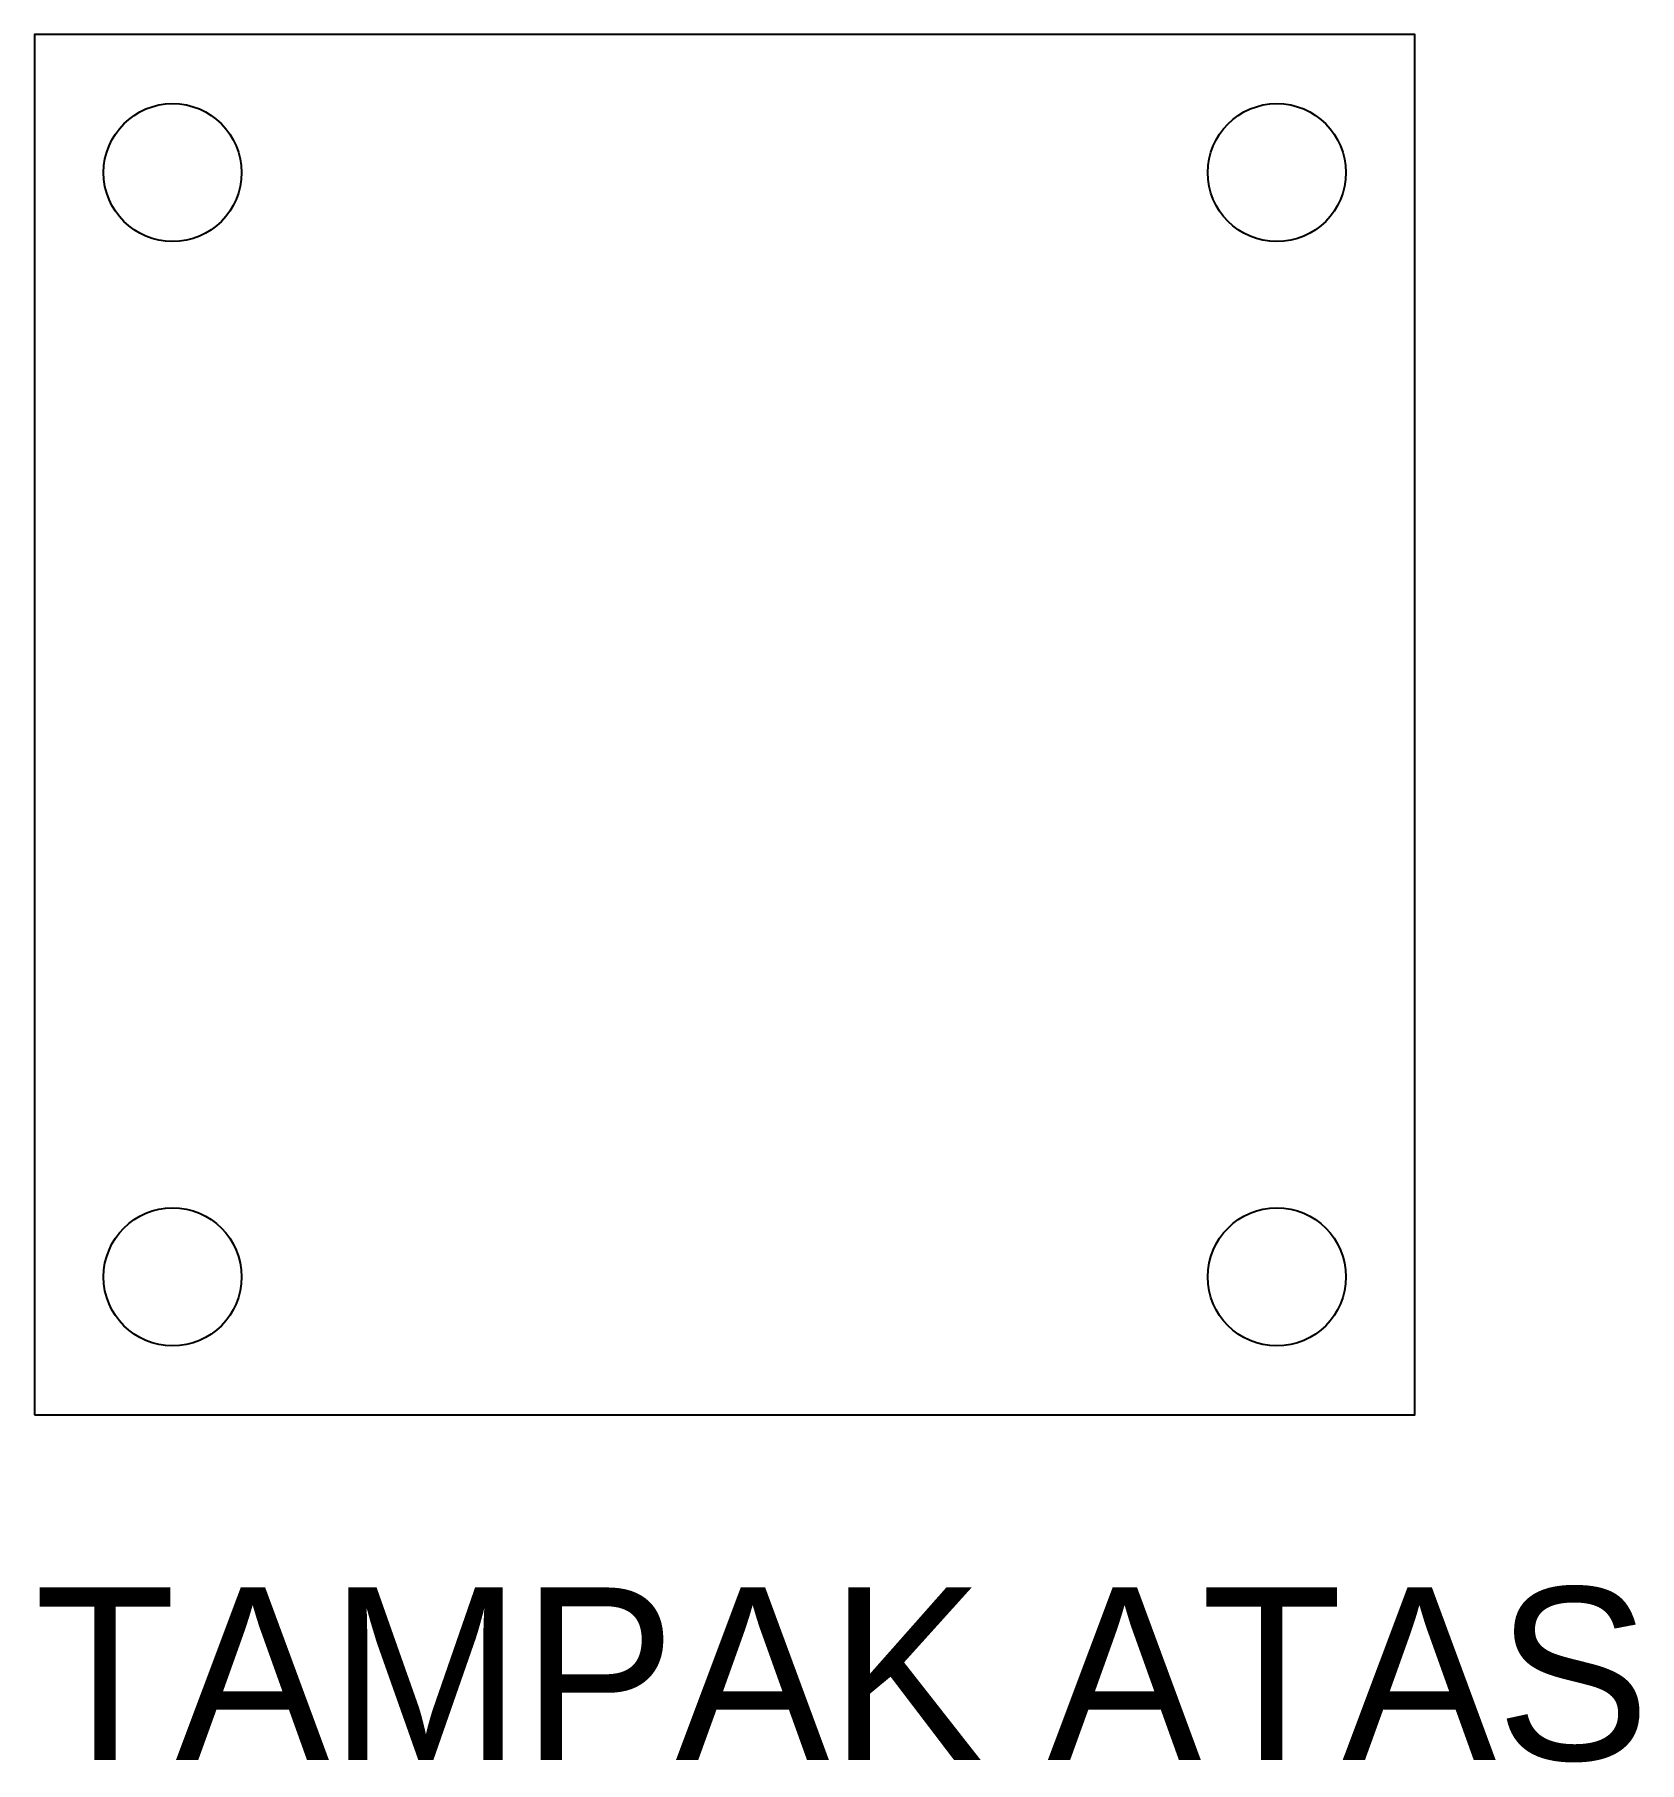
# Model space of a CAD drawing. Header units: metres. Extents: x 0 to 52, y -10 to 370.
# Drawn here: x 0 to 46.5, y -10.1 to 40 of the extents above.
import ezdxf

# ---------------------------------------------------------------- set-up
doc = ezdxf.new("R2010")
doc.units = ezdxf.units.M

msp = doc.modelspace()

# ---------------------------------------------------------------- linework, layer by layer
msp.add_lwpolyline([(0, 0), (40, 0), (40, 40), (0, 40), (0, 0)])
for centre in [(4, 36), (36, 36), (4, 4), (36, 4)]:
    msp.add_circle(centre, 2)

# ---------------------------------------------------------------- texts
msp.add_text('TAMPAK ATAS', height=5).set_placement((0, -10))

doc.saveas('drawing.dxf')
